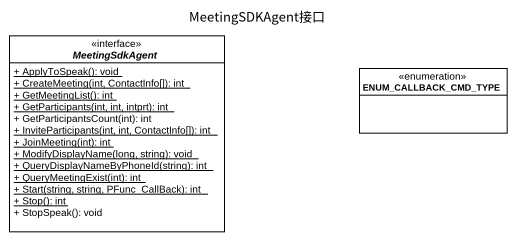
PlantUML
@startuml
title MeetingSDKAgent接口
hide circle
hide empty members
skinparam classAttributeIconSize 0
interface MeetingSdkAgent <<interface>> {
  {static} + ApplyToSpeak(): void
  {static} + CreateMeeting(int, ContactInfo[]): int
  {static} + GetMeetingList(): int
  {static} + GetParticipants(int, int, intprt): int
  + GetParticipantsCount(int): int
  {static} + InviteParticipants(int, int, ContactInfo[]): int
  {static} + JoinMeeting(int): int
  {static} + ModifyDisplayName(long, string): void
  {static} + QueryDisplayNameByPhoneId(string): int
  {static} + QueryMeetingExist(int): int
  {static} + Start(string, string, PFunc_CallBack): int
  {static} + Stop(): int
  + StopSpeak(): void
}
enum ENUM_CALLBACK_CMD_TYPE
@enduml
